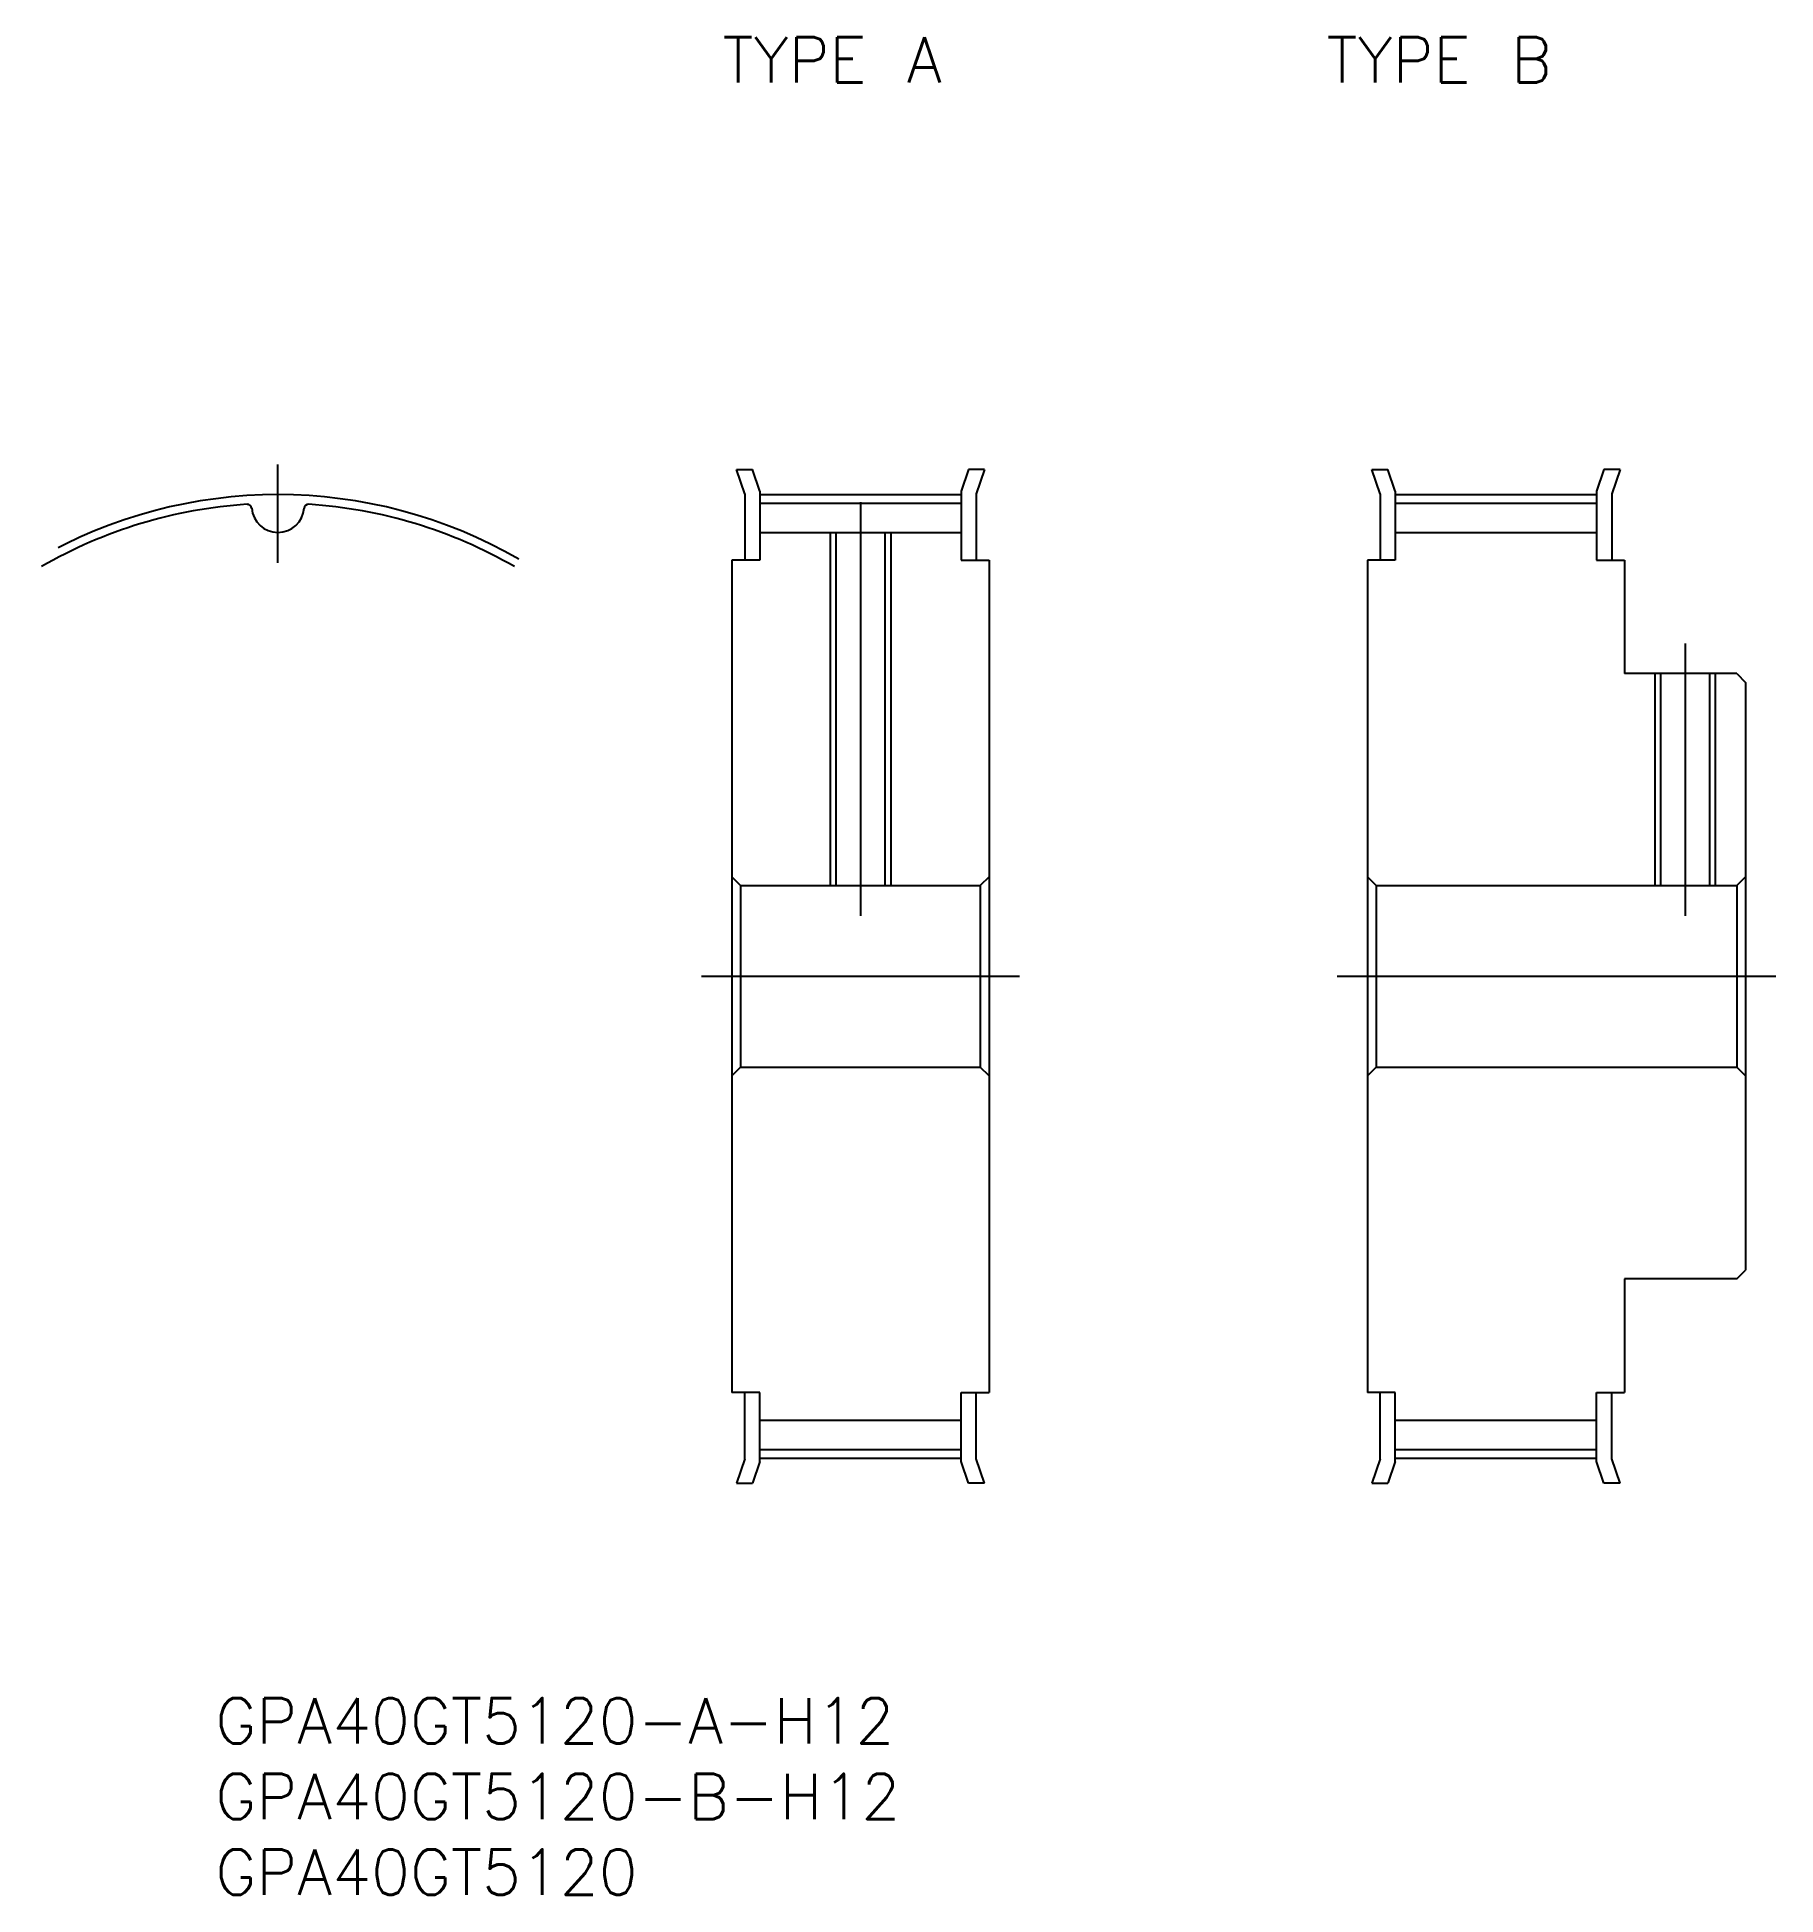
# Model space of a CAD drawing. Extents: x -16 to 99, y -61 to 62.
import ezdxf

# ---------------------------------------------------------------- set-up
doc = ezdxf.new("R2010")
doc.units = 0
doc.linetypes.add('CENTER', pattern=[50.8, 31.75, -6.35, 6.35, -6.35])
doc.layers.get('0').update_dxf_attribs({"linetype": 'CONTINUOUS'})
doc.layers.add('CENTER', color=1, linetype='CONTINUOUS')
doc.styles.get("Standard").update_dxf_attribs({"font": 'txt.shx', "height": 3, "bigfont": 'bigfont.shx'})

# ---------------------------------------------------------------- blocks, each defined once
blk = doc.blocks.new('*U2')
at = {"color": 7, "linetype": 'CONTINUOUS'}
blk.add_text('GPA40GT5120-B-H12', height=3, dxfattribs=at).set_placement((-4.13, -55.69))
blk = doc.blocks.new('*U3')
at = {"color": 7, "linetype": 'CONTINUOUS'}
blk.add_text('GPA40GT5120', height=3, dxfattribs=at).set_placement((-4.13, -60.69))
blk = doc.blocks.new('*U4')
at = {"color": 7, "linetype": 'CONTINUOUS'}
blk.add_text('TYPE A', height=3, dxfattribs=at).set_placement((29.38, 59.06))
blk = doc.blocks.new('*U5')
at = {"color": 7, "linetype": 'CONTINUOUS'}
blk.add_text('TYPE B', height=3, dxfattribs=at).set_placement((69.3, 59.06))
blk = doc.blocks.new('*U6')
at = {"color": 7, "linetype": 'CONTINUOUS'}
blk.add_text('GPA40GT5120-A-H12', height=3, dxfattribs=at).set_placement((-4.13, -50.69))

msp = doc.modelspace()

# ---------------------------------------------------------------- linework, layer by layer
at = {"color": 7, "linetype": 'CONTINUOUS'}
for p, q in [((30.3, 33.5), (31.36, 33.5)), ((30.85, 31.88), (30.3, 33.5)), ((31.85, 32.05), (31.36, 33.5)), ((45.64, 33.5), (45.15, 32.05)), ((46.7, 33.5), (45.64, 33.5)), ((46.7, 33.5), (46.15, 31.88)), ((72.3, 33.5), (73.36, 33.5)), ((72.85, 31.88), (72.3, 33.5)), ((73.85, 32.05), (73.36, 33.5)), ((87.64, 33.5), (87.15, 32.05)), ((88.7, 33.5), (87.64, 33.5)), ((88.7, 33.5), (88.15, 31.88)), ((31.85, 32.05), (31.85, 27.5)), ((45.15, 32.05), (45.15, 27.5)), ((73.85, 32.05), (73.85, 27.5)), ((87.15, 32.05), (87.15, 27.5)), ((30.85, 31.88), (30.85, 27.5)), ((31.85, 31.26), (45.15, 31.26)), ((46.15, 31.88), (46.15, 27.5)), ((72.85, 31.88), (72.85, 27.5)), ((73.85, 31.26), (87.15, 31.26)), ((88.15, 31.88), (88.15, 27.5)), ((31.85, 29.33), (45.15, 29.33)), ((36.88, 29.33), (36.88, 6)), ((40.12, 29.33), (40.12, 6)), ((73.85, 29.33), (87.15, 29.33)), ((30, 27.5), (30, -27.5)), ((31.85, 27.5), (30, 27.5)), ((45.15, 27.5), (47, 27.5)), ((47, 27.5), (47, -27.5)), ((72, 27.5), (72, -27.5)), ((73.85, 27.5), (72, 27.5)), ((87.15, 27.5), (89, 27.5)), ((89, 27.5), (89, 20)), ((96.42, 20), (89, 20)), ((91.38, 20), (91.38, 6)), ((94.62, 20), (94.62, 6)), ((96.42, 20), (97, 19.42)), ((97, 19.42), (97, -19.42)), ((30, 6.58), (30.58, 6)), ((47, 6.58), (46.42, 6)), ((72, 6.58), (72.58, 6)), ((97, 6.58), (96.42, 6)), ((30.58, 6), (46.42, 6)), ((30.58, 6), (30.58, -6)), ((46.42, 6), (46.42, -6)), ((72.58, 6), (96.42, 6)), ((72.58, 6), (72.58, -6)), ((96.42, 6), (96.42, -6)), ((30, -6.58), (30.58, -6)), ((30.58, -6), (46.42, -6)), ((47, -6.58), (46.42, -6)), ((72, -6.58), (72.58, -6)), ((72.58, -6), (96.42, -6)), ((97, -6.58), (96.42, -6)), ((96.42, -20), (97, -19.42)), ((96.42, -20), (89, -20)), ((89, -20), (89, -27.5)), ((31.85, -27.5), (30, -27.5)), ((30.85, -31.88), (30.85, -27.5)), ((31.85, -32.05), (31.85, -27.5)), ((45.15, -32.05), (45.15, -27.5)), ((45.15, -27.5), (47, -27.5)), ((46.15, -31.88), (46.15, -27.5)), ((73.85, -27.5), (72, -27.5)), ((72.85, -31.88), (72.85, -27.5)), ((73.85, -32.05), (73.85, -27.5)), ((87.15, -32.05), (87.15, -27.5)), ((87.15, -27.5), (89, -27.5)), ((88.15, -31.88), (88.15, -27.5)), ((31.85, -29.33), (45.15, -29.33)), ((73.85, -29.33), (87.15, -29.33)), ((30.85, -31.88), (30.3, -33.5)), ((31.85, -31.26), (45.15, -31.26)), ((46.7, -33.5), (46.15, -31.88)), ((72.85, -31.88), (72.3, -33.5)), ((73.85, -31.26), (87.15, -31.26)), ((88.7, -33.5), (88.15, -31.88)), ((31.85, -32.05), (31.36, -33.5)), ((45.64, -33.5), (45.15, -32.05)), ((73.85, -32.05), (73.36, -33.5)), ((87.64, -33.5), (87.15, -32.05)), ((30.3, -33.5), (31.36, -33.5)), ((46.7, -33.5), (45.64, -33.5)), ((72.3, -33.5), (73.36, -33.5)), ((88.7, -33.5), (87.64, -33.5))]:
    msp.add_line(p, q, dxfattribs=at)
at = {"color": 3, "linetype": 'CONTINUOUS'}
for p, q in [((36.5, 29.33), (36.5, 6)), ((40.5, 29.33), (40.5, 6)), ((91, 20), (91, 6)), ((95, 20), (95, 6))]:
    msp.add_line(p, q, dxfattribs=at)
at = {"color": 7, "linetype": 'CONTINUOUS'}
for centre, radius, start, end in [((0, 0), 31.26, 93.7396, 120), ((-2.02, 30.9), 0.289, 4.5978, 93.7396), ((0, 31.07), 1.74, 184.5978, 355.4022), ((2.02, 30.9), 0.29, 86.2604, 175.4022), ((0, 0), 31.26, 60, 86.2604)]:
    msp.add_arc(centre, radius, start, end, dxfattribs=at)
at = {"layer": 'CENTER', "color": 1, "linetype": 'CENTER'}
for p, q in [((0, 27.33), (0, 33.83)), ((31.85, 31.83), (45.15, 31.83)), ((38.5, 31.33), (38.5, 4)), ((73.85, 31.83), (87.15, 31.83)), ((93, 22), (93, 4)), ((28, 0), (49, 0)), ((70, 0), (99, 0)), ((31.85, -31.83), (45.15, -31.83)), ((73.85, -31.83), (87.15, -31.83))]:
    msp.add_line(p, q, dxfattribs=at)
msp.add_arc((0, 0), 31.83, 60, 120, dxfattribs=at)

# ---------------------------------------------------------------- block references
at = {"color": 7, "linetype": 'CONTINUOUS'}
for name in ['*U4', '*U5', '*U6', '*U2', '*U3']:
    msp.add_blockref(name, (0, 0), dxfattribs=at)

doc.saveas('drawing.dxf')
